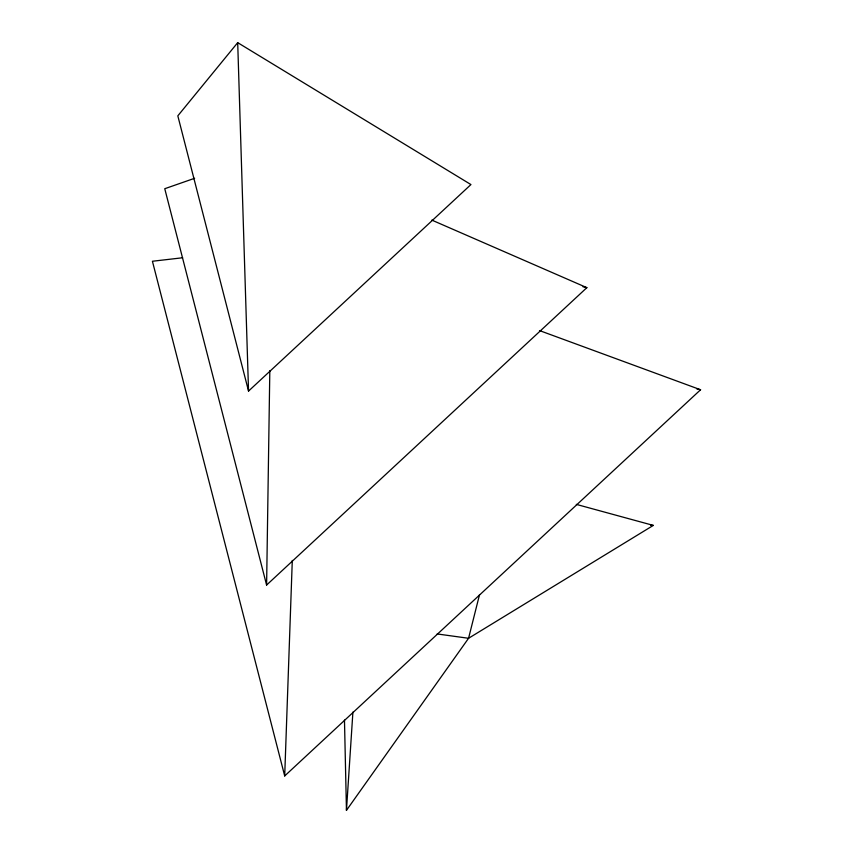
<?xml version="1.0" encoding="UTF-8"?>
<svg xmlns="http://www.w3.org/2000/svg" width="853" height="853" viewBox="0 0 853 853"><rect width="100%" height="100%" fill="white"/><g stroke="black" fill="none" stroke-linecap="round" stroke-linejoin="round"><path stroke-width="1.28" d="M431.81 220.095L586.864 287.664L266.605 585.051L269.815 370.66M539.48 330.559L700.58 389.757L284.699 775.942L292.291 560.432M479.546 594.616L468.564 638.279L346.457 810.35L352.907 712.095M237.699 42.65L177.819 115.848L248.543 391.079L470.941 184.568L237.699 42.65L248.543 391.079M576.308 504.379L653.313 525.405L468.564 638.279L437.184 633.95M194.644 178.288L164.757 188.716L266.605 585.051M182.627 257.766L152.42 261.253L284.699 775.942M650.658 525.331L653.313 525.405M582.972 286.757L586.864 287.664M696.688 388.851L700.58 389.757M344.473 720.092L346.457 810.35"/></g></svg>
